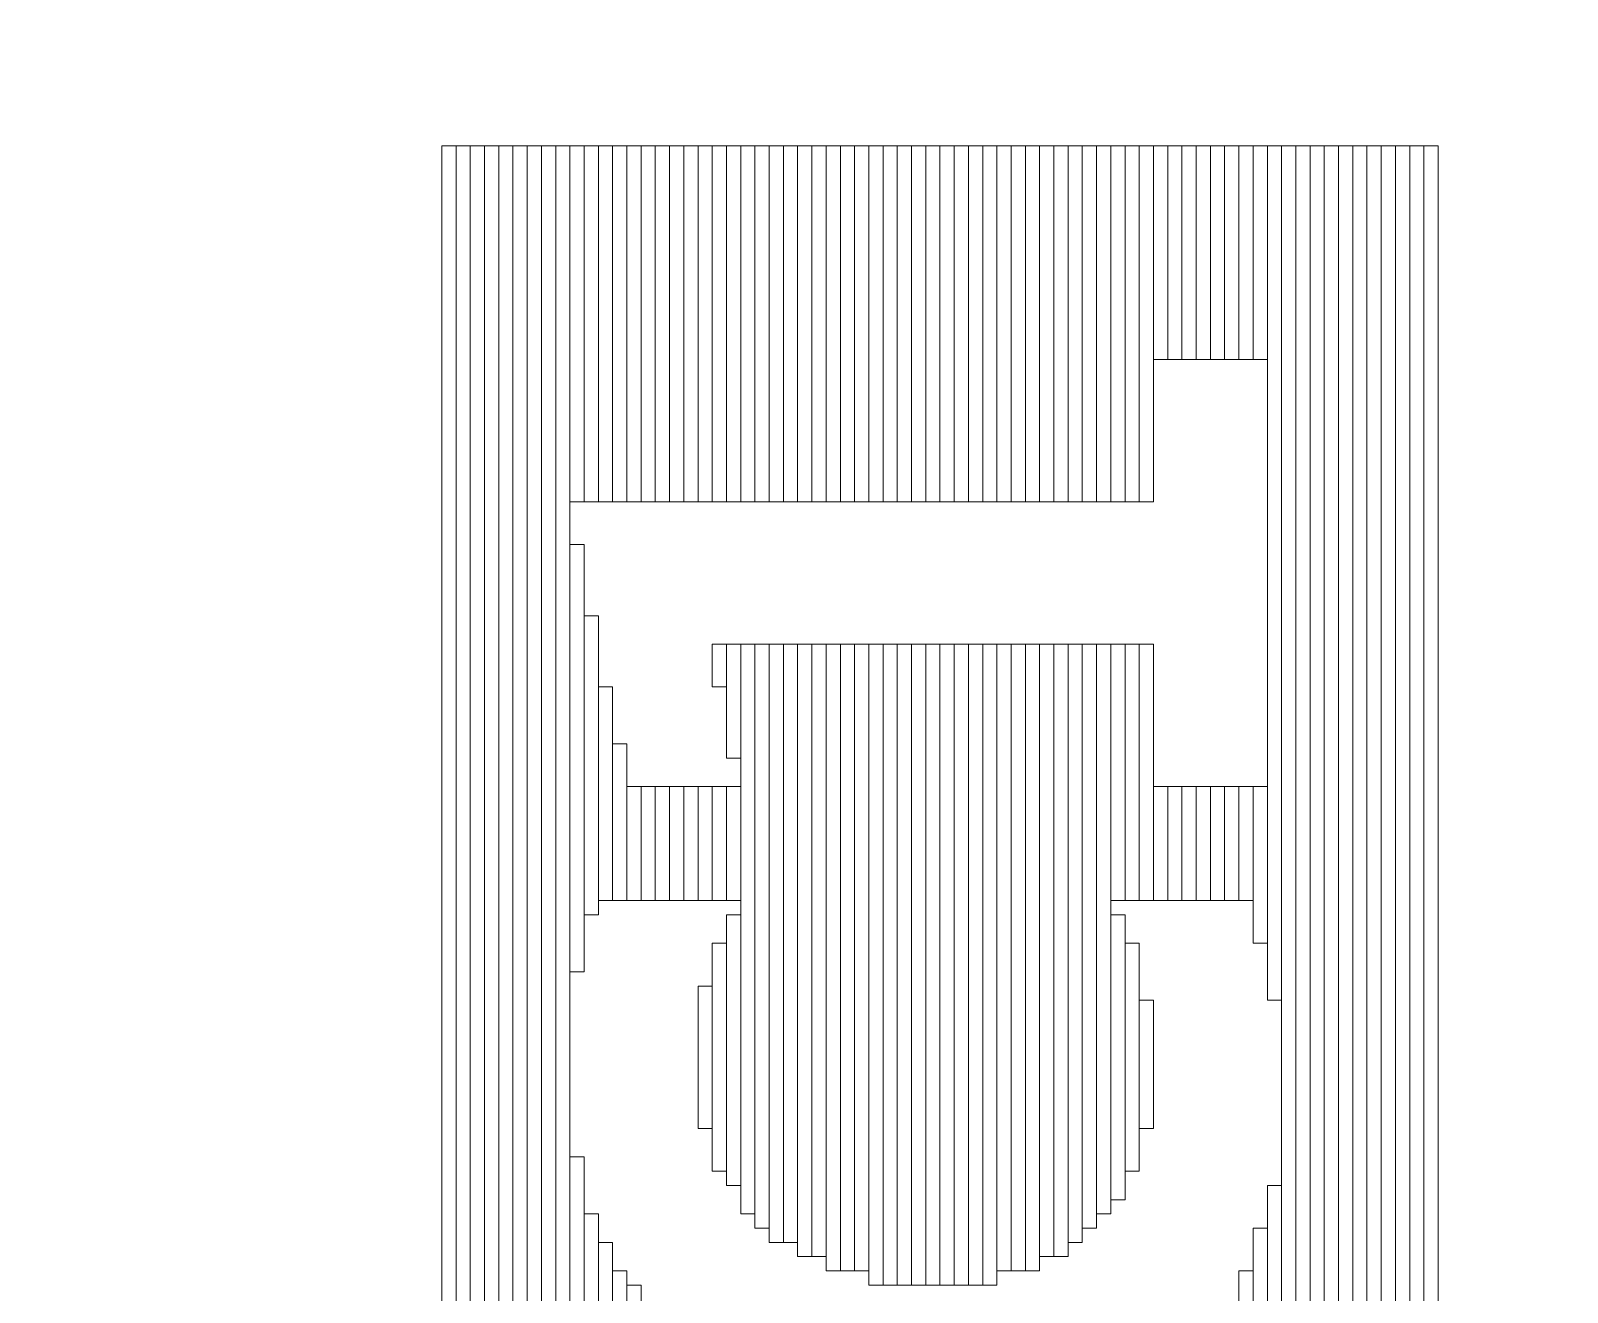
# Model space of a CAD drawing. Header units: millimetres. Extents: x -69 to 39, y -9 to 54.
# Drawn here: x 7.508 to 10.25, y 27.537 to 29.786 of the extents above; entities that cross this region are included whole.
import ezdxf

# ---------------------------------------------------------------- set-up
doc = ezdxf.new("R2010")
doc.units = ezdxf.units.MM
doc.header["$MEASUREMENT"] = 0
doc.layers.add('BG_OUTLINE', color=7, linetype='Continuous')
doc.layers.add('MA_PEN3', color=7, linetype='Continuous')

msp = doc.modelspace()

# ---------------------------------------------------------------- linework, layer by layer
at = {"layer": 'BG_OUTLINE', "color": 176, "lineweight": 9}
msp.add_open_spline([(22.1252, -9.4051), (22.1252, -9.4051), (-56.3279, -9.4051), (-56.3279, -9.4051), (-56.3279, -9.4051), (-56.3279, -9.4051), (-56.3279, 41.6488), (-56.3279, 41.6488), (-56.3279, 41.6488), (-56.3279, 41.6488), (22.3259, 41.6488), (22.3259, 41.6488), (22.3259, 41.6488), (22.9318, 41.6492), (23.513, 41.4088), (23.9418, 40.9807), (23.9418, 40.9807), (24.3705, 40.5525), (24.6115, 39.9687), (24.6119, 39.3628), (24.6119, 39.3628), (24.6119, 39.3628), (24.6119, -7.1191), (24.6119, -7.1191), (24.6119, -7.1191), (24.6123, -7.725), (24.372, -8.3063), (23.9438, -8.735), (23.9438, -8.735), (23.5156, -9.1637), (22.9318, -9.4047), (22.3259, -9.4051), (22.3259, -9.4051), (22.3259, -9.4051), (22.1252, -9.4051), (22.1252, -9.4051)], degree=3, knots=[0, 0, 0, 0, 0.111111, 0.111111, 0.111111, 0.111111, 0.222222, 0.222222, 0.222222, 0.222222, 0.333333, 0.333333, 0.333333, 0.333333, 0.444444, 0.444444, 0.444444, 0.444444, 0.555556, 0.555556, 0.555556, 0.555556, 0.666667, 0.666667, 0.666667, 0.666667, 0.777778, 0.777778, 0.777778, 0.777778, 0.888889, 0.888889, 0.888889, 0.888889, 1, 1, 1, 1], dxfattribs=at)
at = {"layer": 'MA_PEN3', "color": 5, "lineweight": 9}
for points in [[(8.267, 24.5012), (8.267, 24.5012), (8.2416, 24.5012), (8.2416, 24.5012), (8.2416, 24.5012), (8.2416, 24.5012), (8.2416, 29.5812), (8.2416, 29.5812), (8.2416, 29.5812), (8.2416, 29.5812), (8.267, 29.5812), (8.267, 29.5812), (8.267, 29.5812), (8.267, 29.5812), (8.267, 24.5012), (8.267, 24.5012)], [(8.2924, 24.5012), (8.2924, 24.5012), (8.267, 24.5012), (8.267, 24.5012), (8.267, 24.5012), (8.267, 24.5012), (8.267, 29.5812), (8.267, 29.5812), (8.267, 29.5812), (8.267, 29.5812), (8.2924, 29.5812), (8.2924, 29.5812), (8.2924, 29.5812), (8.2924, 29.5812), (8.2924, 24.5012), (8.2924, 24.5012)], [(8.3178, 24.5012), (8.3178, 24.5012), (8.2924, 24.5012), (8.2924, 24.5012), (8.2924, 24.5012), (8.2924, 24.5012), (8.2924, 29.5812), (8.2924, 29.5812), (8.2924, 29.5812), (8.2924, 29.5812), (8.3178, 29.5812), (8.3178, 29.5812), (8.3178, 29.5812), (8.3178, 29.5812), (8.3178, 24.5012), (8.3178, 24.5012)], [(8.3432, 24.5012), (8.3432, 24.5012), (8.3178, 24.5012), (8.3178, 24.5012), (8.3178, 24.5012), (8.3178, 24.5012), (8.3178, 29.5812), (8.3178, 29.5812), (8.3178, 29.5812), (8.3178, 29.5812), (8.3432, 29.5812), (8.3432, 29.5812), (8.3432, 29.5812), (8.3432, 29.5812), (8.3432, 24.5012), (8.3432, 24.5012)], [(8.3686, 24.5012), (8.3686, 24.5012), (8.3432, 24.5012), (8.3432, 24.5012), (8.3432, 24.5012), (8.3432, 24.5012), (8.3432, 29.5812), (8.3432, 29.5812), (8.3432, 29.5812), (8.3432, 29.5812), (8.3686, 29.5812), (8.3686, 29.5812), (8.3686, 29.5812), (8.3686, 29.5812), (8.3686, 24.5012), (8.3686, 24.5012)], [(8.394, 24.5012), (8.394, 24.5012), (8.3686, 24.5012), (8.3686, 24.5012), (8.3686, 24.5012), (8.3686, 24.5012), (8.3686, 29.5812), (8.3686, 29.5812), (8.3686, 29.5812), (8.3686, 29.5812), (8.394, 29.5812), (8.394, 29.5812), (8.394, 29.5812), (8.394, 29.5812), (8.394, 24.5012), (8.394, 24.5012)], [(8.4194, 24.5012), (8.4194, 24.5012), (8.394, 24.5012), (8.394, 24.5012), (8.394, 24.5012), (8.394, 24.5012), (8.394, 29.5812), (8.394, 29.5812), (8.394, 29.5812), (8.394, 29.5812), (8.4194, 29.5812), (8.4194, 29.5812), (8.4194, 29.5812), (8.4194, 29.5812), (8.4194, 24.5012), (8.4194, 24.5012)], [(8.4448, 24.5012), (8.4448, 24.5012), (8.4194, 24.5012), (8.4194, 24.5012), (8.4194, 24.5012), (8.4194, 24.5012), (8.4194, 29.5812), (8.4194, 29.5812), (8.4194, 29.5812), (8.4194, 29.5812), (8.4448, 29.5812), (8.4448, 29.5812), (8.4448, 29.5812), (8.4448, 29.5812), (8.4448, 24.5012), (8.4448, 24.5012)], [(8.4702, 24.5012), (8.4702, 24.5012), (8.4448, 24.5012), (8.4448, 24.5012), (8.4448, 24.5012), (8.4448, 24.5012), (8.4448, 29.5812), (8.4448, 29.5812), (8.4448, 29.5812), (8.4448, 29.5812), (8.4702, 29.5812), (8.4702, 29.5812), (8.4702, 29.5812), (8.4702, 29.5812), (8.4702, 24.5012), (8.4702, 24.5012)], [(8.4956, 28.9462), (8.4956, 28.9462), (8.4702, 28.9462), (8.4702, 28.9462), (8.4702, 28.9462), (8.4702, 28.9462), (8.4702, 29.5812), (8.4702, 29.5812), (8.4702, 29.5812), (8.4702, 29.5812), (8.4956, 29.5812), (8.4956, 29.5812), (8.4956, 29.5812), (8.4956, 29.5812), (8.4956, 28.9462), (8.4956, 28.9462)], [(8.521, 28.9462), (8.521, 28.9462), (8.4956, 28.9462), (8.4956, 28.9462), (8.4956, 28.9462), (8.4956, 28.9462), (8.4956, 29.5812), (8.4956, 29.5812), (8.4956, 29.5812), (8.4956, 29.5812), (8.521, 29.5812), (8.521, 29.5812), (8.521, 29.5812), (8.521, 29.5812), (8.521, 28.9462), (8.521, 28.9462)], [(8.5464, 28.9462), (8.5464, 28.9462), (8.521, 28.9462), (8.521, 28.9462), (8.521, 28.9462), (8.521, 28.9462), (8.521, 29.5812), (8.521, 29.5812), (8.521, 29.5812), (8.521, 29.5812), (8.5464, 29.5812), (8.5464, 29.5812), (8.5464, 29.5812), (8.5464, 29.5812), (8.5464, 28.9462), (8.5464, 28.9462)], [(8.5718, 28.9462), (8.5718, 28.9462), (8.5464, 28.9462), (8.5464, 28.9462), (8.5464, 28.9462), (8.5464, 28.9462), (8.5464, 29.5812), (8.5464, 29.5812), (8.5464, 29.5812), (8.5464, 29.5812), (8.5718, 29.5812), (8.5718, 29.5812), (8.5718, 29.5812), (8.5718, 29.5812), (8.5718, 28.9462), (8.5718, 28.9462)], [(8.5972, 28.9462), (8.5972, 28.9462), (8.5718, 28.9462), (8.5718, 28.9462), (8.5718, 28.9462), (8.5718, 28.9462), (8.5718, 29.5812), (8.5718, 29.5812), (8.5718, 29.5812), (8.5718, 29.5812), (8.5972, 29.5812), (8.5972, 29.5812), (8.5972, 29.5812), (8.5972, 29.5812), (8.5972, 28.9462), (8.5972, 28.9462)], [(8.6226, 28.9462), (8.6226, 28.9462), (8.5972, 28.9462), (8.5972, 28.9462), (8.5972, 28.9462), (8.5972, 28.9462), (8.5972, 29.5812), (8.5972, 29.5812), (8.5972, 29.5812), (8.5972, 29.5812), (8.6226, 29.5812), (8.6226, 29.5812), (8.6226, 29.5812), (8.6226, 29.5812), (8.6226, 28.9462), (8.6226, 28.9462)], [(8.648, 28.9462), (8.648, 28.9462), (8.6226, 28.9462), (8.6226, 28.9462), (8.6226, 28.9462), (8.6226, 28.9462), (8.6226, 29.5812), (8.6226, 29.5812), (8.6226, 29.5812), (8.6226, 29.5812), (8.648, 29.5812), (8.648, 29.5812), (8.648, 29.5812), (8.648, 29.5812), (8.648, 28.9462), (8.648, 28.9462)], [(8.6734, 28.9462), (8.6734, 28.9462), (8.648, 28.9462), (8.648, 28.9462), (8.648, 28.9462), (8.648, 28.9462), (8.648, 29.5812), (8.648, 29.5812), (8.648, 29.5812), (8.648, 29.5812), (8.6734, 29.5812), (8.6734, 29.5812), (8.6734, 29.5812), (8.6734, 29.5812), (8.6734, 28.9462), (8.6734, 28.9462)], [(8.6988, 28.9462), (8.6988, 28.9462), (8.6734, 28.9462), (8.6734, 28.9462), (8.6734, 28.9462), (8.6734, 28.9462), (8.6734, 29.5812), (8.6734, 29.5812), (8.6734, 29.5812), (8.6734, 29.5812), (8.6988, 29.5812), (8.6988, 29.5812), (8.6988, 29.5812), (8.6988, 29.5812), (8.6988, 28.9462), (8.6988, 28.9462)], [(8.7242, 28.9462), (8.7242, 28.9462), (8.6988, 28.9462), (8.6988, 28.9462), (8.6988, 28.9462), (8.6988, 28.9462), (8.6988, 29.5812), (8.6988, 29.5812), (8.6988, 29.5812), (8.6988, 29.5812), (8.7242, 29.5812), (8.7242, 29.5812), (8.7242, 29.5812), (8.7242, 29.5812), (8.7242, 28.9462), (8.7242, 28.9462)], [(8.7496, 28.9462), (8.7496, 28.9462), (8.7242, 28.9462), (8.7242, 28.9462), (8.7242, 28.9462), (8.7242, 28.9462), (8.7242, 29.5812), (8.7242, 29.5812), (8.7242, 29.5812), (8.7242, 29.5812), (8.7496, 29.5812), (8.7496, 29.5812), (8.7496, 29.5812), (8.7496, 29.5812), (8.7496, 28.9462), (8.7496, 28.9462)], [(8.775, 28.9462), (8.775, 28.9462), (8.7496, 28.9462), (8.7496, 28.9462), (8.7496, 28.9462), (8.7496, 28.9462), (8.7496, 29.5812), (8.7496, 29.5812), (8.7496, 29.5812), (8.7496, 29.5812), (8.775, 29.5812), (8.775, 29.5812), (8.775, 29.5812), (8.775, 29.5812), (8.775, 28.9462), (8.775, 28.9462)], [(8.8004, 28.9462), (8.8004, 28.9462), (8.775, 28.9462), (8.775, 28.9462), (8.775, 28.9462), (8.775, 28.9462), (8.775, 29.5812), (8.775, 29.5812), (8.775, 29.5812), (8.775, 29.5812), (8.8004, 29.5812), (8.8004, 29.5812), (8.8004, 29.5812), (8.8004, 29.5812), (8.8004, 28.9462), (8.8004, 28.9462)], [(8.8258, 28.9462), (8.8258, 28.9462), (8.8004, 28.9462), (8.8004, 28.9462), (8.8004, 28.9462), (8.8004, 28.9462), (8.8004, 29.5812), (8.8004, 29.5812), (8.8004, 29.5812), (8.8004, 29.5812), (8.8258, 29.5812), (8.8258, 29.5812), (8.8258, 29.5812), (8.8258, 29.5812), (8.8258, 28.9462), (8.8258, 28.9462)], [(8.8512, 28.9462), (8.8512, 28.9462), (8.8258, 28.9462), (8.8258, 28.9462), (8.8258, 28.9462), (8.8258, 28.9462), (8.8258, 29.5812), (8.8258, 29.5812), (8.8258, 29.5812), (8.8258, 29.5812), (8.8512, 29.5812), (8.8512, 29.5812), (8.8512, 29.5812), (8.8512, 29.5812), (8.8512, 28.9462), (8.8512, 28.9462)], [(8.8766, 28.9462), (8.8766, 28.9462), (8.8512, 28.9462), (8.8512, 28.9462), (8.8512, 28.9462), (8.8512, 28.9462), (8.8512, 29.5812), (8.8512, 29.5812), (8.8512, 29.5812), (8.8512, 29.5812), (8.8766, 29.5812), (8.8766, 29.5812), (8.8766, 29.5812), (8.8766, 29.5812), (8.8766, 28.9462), (8.8766, 28.9462)], [(8.902, 28.9462), (8.902, 28.9462), (8.8766, 28.9462), (8.8766, 28.9462), (8.8766, 28.9462), (8.8766, 28.9462), (8.8766, 29.5812), (8.8766, 29.5812), (8.8766, 29.5812), (8.8766, 29.5812), (8.902, 29.5812), (8.902, 29.5812), (8.902, 29.5812), (8.902, 29.5812), (8.902, 28.9462), (8.902, 28.9462)], [(8.9274, 28.9462), (8.9274, 28.9462), (8.902, 28.9462), (8.902, 28.9462), (8.902, 28.9462), (8.902, 28.9462), (8.902, 29.5812), (8.902, 29.5812), (8.902, 29.5812), (8.902, 29.5812), (8.9274, 29.5812), (8.9274, 29.5812), (8.9274, 29.5812), (8.9274, 29.5812), (8.9274, 28.9462), (8.9274, 28.9462)], [(8.9528, 28.9462), (8.9528, 28.9462), (8.9274, 28.9462), (8.9274, 28.9462), (8.9274, 28.9462), (8.9274, 28.9462), (8.9274, 29.5812), (8.9274, 29.5812), (8.9274, 29.5812), (8.9274, 29.5812), (8.9528, 29.5812), (8.9528, 29.5812), (8.9528, 29.5812), (8.9528, 29.5812), (8.9528, 28.9462), (8.9528, 28.9462)], [(8.9782, 28.9462), (8.9782, 28.9462), (8.9528, 28.9462), (8.9528, 28.9462), (8.9528, 28.9462), (8.9528, 28.9462), (8.9528, 29.5812), (8.9528, 29.5812), (8.9528, 29.5812), (8.9528, 29.5812), (8.9782, 29.5812), (8.9782, 29.5812), (8.9782, 29.5812), (8.9782, 29.5812), (8.9782, 28.9462), (8.9782, 28.9462)], [(9.0036, 28.9462), (9.0036, 28.9462), (8.9782, 28.9462), (8.9782, 28.9462), (8.9782, 28.9462), (8.9782, 28.9462), (8.9782, 29.5812), (8.9782, 29.5812), (8.9782, 29.5812), (8.9782, 29.5812), (9.0036, 29.5812), (9.0036, 29.5812), (9.0036, 29.5812), (9.0036, 29.5812), (9.0036, 28.9462), (9.0036, 28.9462)], [(9.029, 28.9462), (9.029, 28.9462), (9.0036, 28.9462), (9.0036, 28.9462), (9.0036, 28.9462), (9.0036, 28.9462), (9.0036, 29.5812), (9.0036, 29.5812), (9.0036, 29.5812), (9.0036, 29.5812), (9.029, 29.5812), (9.029, 29.5812), (9.029, 29.5812), (9.029, 29.5812), (9.029, 28.9462), (9.029, 28.9462)], [(9.0544, 28.9462), (9.0544, 28.9462), (9.029, 28.9462), (9.029, 28.9462), (9.029, 28.9462), (9.029, 28.9462), (9.029, 29.5812), (9.029, 29.5812), (9.029, 29.5812), (9.029, 29.5812), (9.0544, 29.5812), (9.0544, 29.5812), (9.0544, 29.5812), (9.0544, 29.5812), (9.0544, 28.9462), (9.0544, 28.9462)], [(9.0798, 28.9462), (9.0798, 28.9462), (9.0544, 28.9462), (9.0544, 28.9462), (9.0544, 28.9462), (9.0544, 28.9462), (9.0544, 29.5812), (9.0544, 29.5812), (9.0544, 29.5812), (9.0544, 29.5812), (9.0798, 29.5812), (9.0798, 29.5812), (9.0798, 29.5812), (9.0798, 29.5812), (9.0798, 28.9462), (9.0798, 28.9462)], [(9.1052, 28.9462), (9.1052, 28.9462), (9.0798, 28.9462), (9.0798, 28.9462), (9.0798, 28.9462), (9.0798, 28.9462), (9.0798, 29.5812), (9.0798, 29.5812), (9.0798, 29.5812), (9.0798, 29.5812), (9.1052, 29.5812), (9.1052, 29.5812), (9.1052, 29.5812), (9.1052, 29.5812), (9.1052, 28.9462), (9.1052, 28.9462)], [(9.1306, 28.9462), (9.1306, 28.9462), (9.1052, 28.9462), (9.1052, 28.9462), (9.1052, 28.9462), (9.1052, 28.9462), (9.1052, 29.5812), (9.1052, 29.5812), (9.1052, 29.5812), (9.1052, 29.5812), (9.1306, 29.5812), (9.1306, 29.5812), (9.1306, 29.5812), (9.1306, 29.5812), (9.1306, 28.9462), (9.1306, 28.9462)], [(9.156, 28.9462), (9.156, 28.9462), (9.1306, 28.9462), (9.1306, 28.9462), (9.1306, 28.9462), (9.1306, 28.9462), (9.1306, 29.5812), (9.1306, 29.5812), (9.1306, 29.5812), (9.1306, 29.5812), (9.156, 29.5812), (9.156, 29.5812), (9.156, 29.5812), (9.156, 29.5812), (9.156, 28.9462), (9.156, 28.9462)], [(9.1814, 28.9462), (9.1814, 28.9462), (9.156, 28.9462), (9.156, 28.9462), (9.156, 28.9462), (9.156, 28.9462), (9.156, 29.5812), (9.156, 29.5812), (9.156, 29.5812), (9.156, 29.5812), (9.1814, 29.5812), (9.1814, 29.5812), (9.1814, 29.5812), (9.1814, 29.5812), (9.1814, 28.9462), (9.1814, 28.9462)], [(9.2068, 28.9462), (9.2068, 28.9462), (9.1814, 28.9462), (9.1814, 28.9462), (9.1814, 28.9462), (9.1814, 28.9462), (9.1814, 29.5812), (9.1814, 29.5812), (9.1814, 29.5812), (9.1814, 29.5812), (9.2068, 29.5812), (9.2068, 29.5812), (9.2068, 29.5812), (9.2068, 29.5812), (9.2068, 28.9462), (9.2068, 28.9462)], [(9.2322, 28.9462), (9.2322, 28.9462), (9.2068, 28.9462), (9.2068, 28.9462), (9.2068, 28.9462), (9.2068, 28.9462), (9.2068, 29.5812), (9.2068, 29.5812), (9.2068, 29.5812), (9.2068, 29.5812), (9.2322, 29.5812), (9.2322, 29.5812), (9.2322, 29.5812), (9.2322, 29.5812), (9.2322, 28.9462), (9.2322, 28.9462)], [(9.2576, 28.9462), (9.2576, 28.9462), (9.2322, 28.9462), (9.2322, 28.9462), (9.2322, 28.9462), (9.2322, 28.9462), (9.2322, 29.5812), (9.2322, 29.5812), (9.2322, 29.5812), (9.2322, 29.5812), (9.2576, 29.5812), (9.2576, 29.5812), (9.2576, 29.5812), (9.2576, 29.5812), (9.2576, 28.9462), (9.2576, 28.9462)], [(9.283, 28.9462), (9.283, 28.9462), (9.2576, 28.9462), (9.2576, 28.9462), (9.2576, 28.9462), (9.2576, 28.9462), (9.2576, 29.5812), (9.2576, 29.5812), (9.2576, 29.5812), (9.2576, 29.5812), (9.283, 29.5812), (9.283, 29.5812), (9.283, 29.5812), (9.283, 29.5812), (9.283, 28.9462), (9.283, 28.9462)], [(9.3084, 28.9462), (9.3084, 28.9462), (9.283, 28.9462), (9.283, 28.9462), (9.283, 28.9462), (9.283, 28.9462), (9.283, 29.5812), (9.283, 29.5812), (9.283, 29.5812), (9.283, 29.5812), (9.3084, 29.5812), (9.3084, 29.5812), (9.3084, 29.5812), (9.3084, 29.5812), (9.3084, 28.9462), (9.3084, 28.9462)], [(9.3338, 28.9462), (9.3338, 28.9462), (9.3084, 28.9462), (9.3084, 28.9462), (9.3084, 28.9462), (9.3084, 28.9462), (9.3084, 29.5812), (9.3084, 29.5812), (9.3084, 29.5812), (9.3084, 29.5812), (9.3338, 29.5812), (9.3338, 29.5812), (9.3338, 29.5812), (9.3338, 29.5812), (9.3338, 28.9462), (9.3338, 28.9462)], [(9.3592, 28.9462), (9.3592, 28.9462), (9.3338, 28.9462), (9.3338, 28.9462), (9.3338, 28.9462), (9.3338, 28.9462), (9.3338, 29.5812), (9.3338, 29.5812), (9.3338, 29.5812), (9.3338, 29.5812), (9.3592, 29.5812), (9.3592, 29.5812), (9.3592, 29.5812), (9.3592, 29.5812), (9.3592, 28.9462), (9.3592, 28.9462)], [(9.3846, 28.9462), (9.3846, 28.9462), (9.3592, 28.9462), (9.3592, 28.9462), (9.3592, 28.9462), (9.3592, 28.9462), (9.3592, 29.5812), (9.3592, 29.5812), (9.3592, 29.5812), (9.3592, 29.5812), (9.3846, 29.5812), (9.3846, 29.5812), (9.3846, 29.5812), (9.3846, 29.5812), (9.3846, 28.9462), (9.3846, 28.9462)], [(9.41, 28.9462), (9.41, 28.9462), (9.3846, 28.9462), (9.3846, 28.9462), (9.3846, 28.9462), (9.3846, 28.9462), (9.3846, 29.5812), (9.3846, 29.5812), (9.3846, 29.5812), (9.3846, 29.5812), (9.41, 29.5812), (9.41, 29.5812), (9.41, 29.5812), (9.41, 29.5812), (9.41, 28.9462), (9.41, 28.9462)], [(9.4354, 28.9462), (9.4354, 28.9462), (9.41, 28.9462), (9.41, 28.9462), (9.41, 28.9462), (9.41, 28.9462), (9.41, 29.5812), (9.41, 29.5812), (9.41, 29.5812), (9.41, 29.5812), (9.4354, 29.5812), (9.4354, 29.5812), (9.4354, 29.5812), (9.4354, 29.5812), (9.4354, 28.9462), (9.4354, 28.9462)], [(9.4608, 28.9462), (9.4608, 28.9462), (9.4354, 28.9462), (9.4354, 28.9462), (9.4354, 28.9462), (9.4354, 28.9462), (9.4354, 29.5812), (9.4354, 29.5812), (9.4354, 29.5812), (9.4354, 29.5812), (9.4608, 29.5812), (9.4608, 29.5812), (9.4608, 29.5812), (9.4608, 29.5812), (9.4608, 28.9462), (9.4608, 28.9462)], [(9.4862, 28.9462), (9.4862, 28.9462), (9.4608, 28.9462), (9.4608, 28.9462), (9.4608, 28.9462), (9.4608, 28.9462), (9.4608, 29.5812), (9.4608, 29.5812), (9.4608, 29.5812), (9.4608, 29.5812), (9.4862, 29.5812), (9.4862, 29.5812), (9.4862, 29.5812), (9.4862, 29.5812), (9.4862, 28.9462), (9.4862, 28.9462)], [(9.5116, 28.9462), (9.5116, 28.9462), (9.4862, 28.9462), (9.4862, 28.9462), (9.4862, 28.9462), (9.4862, 28.9462), (9.4862, 29.5812), (9.4862, 29.5812), (9.4862, 29.5812), (9.4862, 29.5812), (9.5116, 29.5812), (9.5116, 29.5812), (9.5116, 29.5812), (9.5116, 29.5812), (9.5116, 28.9462), (9.5116, 28.9462)], [(9.537, 29.2002), (9.537, 29.2002), (9.5116, 29.2002), (9.5116, 29.2002), (9.5116, 29.2002), (9.5116, 29.2002), (9.5116, 29.5812), (9.5116, 29.5812), (9.5116, 29.5812), (9.5116, 29.5812), (9.537, 29.5812), (9.537, 29.5812), (9.537, 29.5812), (9.537, 29.5812), (9.537, 29.2002), (9.537, 29.2002)], [(9.5624, 29.2002), (9.5624, 29.2002), (9.537, 29.2002), (9.537, 29.2002), (9.537, 29.2002), (9.537, 29.2002), (9.537, 29.5812), (9.537, 29.5812), (9.537, 29.5812), (9.537, 29.5812), (9.5624, 29.5812), (9.5624, 29.5812), (9.5624, 29.5812), (9.5624, 29.5812), (9.5624, 29.2002), (9.5624, 29.2002)], [(9.5878, 29.2002), (9.5878, 29.2002), (9.5624, 29.2002), (9.5624, 29.2002), (9.5624, 29.2002), (9.5624, 29.2002), (9.5624, 29.5812), (9.5624, 29.5812), (9.5624, 29.5812), (9.5624, 29.5812), (9.5878, 29.5812), (9.5878, 29.5812), (9.5878, 29.5812), (9.5878, 29.5812), (9.5878, 29.2002), (9.5878, 29.2002)], [(9.6132, 29.2002), (9.6132, 29.2002), (9.5878, 29.2002), (9.5878, 29.2002), (9.5878, 29.2002), (9.5878, 29.2002), (9.5878, 29.5812), (9.5878, 29.5812), (9.5878, 29.5812), (9.5878, 29.5812), (9.6132, 29.5812), (9.6132, 29.5812), (9.6132, 29.5812), (9.6132, 29.5812), (9.6132, 29.2002), (9.6132, 29.2002)], [(9.6386, 29.2002), (9.6386, 29.2002), (9.6132, 29.2002), (9.6132, 29.2002), (9.6132, 29.2002), (9.6132, 29.2002), (9.6132, 29.5812), (9.6132, 29.5812), (9.6132, 29.5812), (9.6132, 29.5812), (9.6386, 29.5812), (9.6386, 29.5812), (9.6386, 29.5812), (9.6386, 29.5812), (9.6386, 29.2002), (9.6386, 29.2002)], [(9.664, 29.2002), (9.664, 29.2002), (9.6386, 29.2002), (9.6386, 29.2002), (9.6386, 29.2002), (9.6386, 29.2002), (9.6386, 29.5812), (9.6386, 29.5812), (9.6386, 29.5812), (9.6386, 29.5812), (9.664, 29.5812), (9.664, 29.5812), (9.664, 29.5812), (9.664, 29.5812), (9.664, 29.2002), (9.664, 29.2002)], [(9.6894, 29.2002), (9.6894, 29.2002), (9.664, 29.2002), (9.664, 29.2002), (9.664, 29.2002), (9.664, 29.2002), (9.664, 29.5812), (9.664, 29.5812), (9.664, 29.5812), (9.664, 29.5812), (9.6894, 29.5812), (9.6894, 29.5812), (9.6894, 29.5812), (9.6894, 29.5812), (9.6894, 29.2002), (9.6894, 29.2002)], [(9.7148, 29.2002), (9.7148, 29.2002), (9.6894, 29.2002), (9.6894, 29.2002), (9.6894, 29.2002), (9.6894, 29.2002), (9.6894, 29.5812), (9.6894, 29.5812), (9.6894, 29.5812), (9.6894, 29.5812), (9.7148, 29.5812), (9.7148, 29.5812), (9.7148, 29.5812), (9.7148, 29.5812), (9.7148, 29.2002), (9.7148, 29.2002)], [(9.7402, 28.0572), (9.7402, 28.0572), (9.7148, 28.0572), (9.7148, 28.0572), (9.7148, 28.0572), (9.7148, 28.0572), (9.7148, 29.5812), (9.7148, 29.5812), (9.7148, 29.5812), (9.7148, 29.5812), (9.7402, 29.5812), (9.7402, 29.5812), (9.7402, 29.5812), (9.7402, 29.5812), (9.7402, 28.0572), (9.7402, 28.0572)], [(9.7656, 24.5012), (9.7656, 24.5012), (9.7402, 24.5012), (9.7402, 24.5012), (9.7402, 24.5012), (9.7402, 24.5012), (9.7402, 29.5812), (9.7402, 29.5812), (9.7402, 29.5812), (9.7402, 29.5812), (9.7656, 29.5812), (9.7656, 29.5812), (9.7656, 29.5812), (9.7656, 29.5812), (9.7656, 24.5012), (9.7656, 24.5012)], [(9.791, 24.5012), (9.791, 24.5012), (9.7656, 24.5012), (9.7656, 24.5012), (9.7656, 24.5012), (9.7656, 24.5012), (9.7656, 29.5812), (9.7656, 29.5812), (9.7656, 29.5812), (9.7656, 29.5812), (9.791, 29.5812), (9.791, 29.5812), (9.791, 29.5812), (9.791, 29.5812), (9.791, 24.5012), (9.791, 24.5012)], [(9.8164, 24.5012), (9.8164, 24.5012), (9.791, 24.5012), (9.791, 24.5012), (9.791, 24.5012), (9.791, 24.5012), (9.791, 29.5812), (9.791, 29.5812), (9.791, 29.5812), (9.791, 29.5812), (9.8164, 29.5812), (9.8164, 29.5812), (9.8164, 29.5812), (9.8164, 29.5812), (9.8164, 24.5012), (9.8164, 24.5012)], [(9.8418, 24.5012), (9.8418, 24.5012), (9.8164, 24.5012), (9.8164, 24.5012), (9.8164, 24.5012), (9.8164, 24.5012), (9.8164, 29.5812), (9.8164, 29.5812), (9.8164, 29.5812), (9.8164, 29.5812), (9.8418, 29.5812), (9.8418, 29.5812), (9.8418, 29.5812), (9.8418, 29.5812), (9.8418, 24.5012), (9.8418, 24.5012)], [(9.8672, 24.5012), (9.8672, 24.5012), (9.8418, 24.5012), (9.8418, 24.5012), (9.8418, 24.5012), (9.8418, 24.5012), (9.8418, 29.5812), (9.8418, 29.5812), (9.8418, 29.5812), (9.8418, 29.5812), (9.8672, 29.5812), (9.8672, 29.5812), (9.8672, 29.5812), (9.8672, 29.5812), (9.8672, 24.5012), (9.8672, 24.5012)], [(9.8926, 24.5012), (9.8926, 24.5012), (9.8672, 24.5012), (9.8672, 24.5012), (9.8672, 24.5012), (9.8672, 24.5012), (9.8672, 29.5812), (9.8672, 29.5812), (9.8672, 29.5812), (9.8672, 29.5812), (9.8926, 29.5812), (9.8926, 29.5812), (9.8926, 29.5812), (9.8926, 29.5812), (9.8926, 24.5012), (9.8926, 24.5012)], [(9.918, 24.5012), (9.918, 24.5012), (9.8926, 24.5012), (9.8926, 24.5012), (9.8926, 24.5012), (9.8926, 24.5012), (9.8926, 29.5812), (9.8926, 29.5812), (9.8926, 29.5812), (9.8926, 29.5812), (9.918, 29.5812), (9.918, 29.5812), (9.918, 29.5812), (9.918, 29.5812), (9.918, 24.5012), (9.918, 24.5012)], [(9.9434, 24.5012), (9.9434, 24.5012), (9.918, 24.5012), (9.918, 24.5012), (9.918, 24.5012), (9.918, 24.5012), (9.918, 29.5812), (9.918, 29.5812), (9.918, 29.5812), (9.918, 29.5812), (9.9434, 29.5812), (9.9434, 29.5812), (9.9434, 29.5812), (9.9434, 29.5812), (9.9434, 24.5012), (9.9434, 24.5012)], [(9.9688, 24.5012), (9.9688, 24.5012), (9.9434, 24.5012), (9.9434, 24.5012), (9.9434, 24.5012), (9.9434, 24.5012), (9.9434, 29.5812), (9.9434, 29.5812), (9.9434, 29.5812), (9.9434, 29.5812), (9.9688, 29.5812), (9.9688, 29.5812), (9.9688, 29.5812), (9.9688, 29.5812), (9.9688, 24.5012), (9.9688, 24.5012)], [(9.9942, 24.5012), (9.9942, 24.5012), (9.9688, 24.5012), (9.9688, 24.5012), (9.9688, 24.5012), (9.9688, 24.5012), (9.9688, 29.5812), (9.9688, 29.5812), (9.9688, 29.5812), (9.9688, 29.5812), (9.9942, 29.5812), (9.9942, 29.5812), (9.9942, 29.5812), (9.9942, 29.5812), (9.9942, 24.5012), (9.9942, 24.5012)], [(10.0196, 24.5012), (10.0196, 24.5012), (9.9942, 24.5012), (9.9942, 24.5012), (9.9942, 24.5012), (9.9942, 24.5012), (9.9942, 29.5812), (9.9942, 29.5812), (9.9942, 29.5812), (9.9942, 29.5812), (10.0196, 29.5812), (10.0196, 29.5812), (10.0196, 29.5812), (10.0196, 29.5812), (10.0196, 24.5012), (10.0196, 24.5012)], [(8.4956, 28.108), (8.4956, 28.108), (8.4702, 28.108), (8.4702, 28.108), (8.4702, 28.108), (8.4702, 28.108), (8.4702, 28.87), (8.4702, 28.87), (8.4702, 28.87), (8.4702, 28.87), (8.4956, 28.87), (8.4956, 28.87), (8.4956, 28.87), (8.4956, 28.87), (8.4956, 28.108), (8.4956, 28.108)], [(8.521, 28.2096), (8.521, 28.2096), (8.4956, 28.2096), (8.4956, 28.2096), (8.4956, 28.2096), (8.4956, 28.2096), (8.4956, 28.743), (8.4956, 28.743), (8.4956, 28.743), (8.4956, 28.743), (8.521, 28.743), (8.521, 28.743), (8.521, 28.743), (8.521, 28.743), (8.521, 28.2096), (8.521, 28.2096)], [(8.7496, 28.616), (8.7496, 28.616), (8.7242, 28.616), (8.7242, 28.616), (8.7242, 28.616), (8.7242, 28.616), (8.7242, 28.6922), (8.7242, 28.6922), (8.7242, 28.6922), (8.7242, 28.6922), (8.7496, 28.6922), (8.7496, 28.6922), (8.7496, 28.6922), (8.7496, 28.6922), (8.7496, 28.616), (8.7496, 28.616)], [(8.775, 28.489), (8.775, 28.489), (8.7496, 28.489), (8.7496, 28.489), (8.7496, 28.489), (8.7496, 28.489), (8.7496, 28.6922), (8.7496, 28.6922), (8.7496, 28.6922), (8.7496, 28.6922), (8.775, 28.6922), (8.775, 28.6922), (8.775, 28.6922), (8.775, 28.6922), (8.775, 28.489), (8.775, 28.489)], [(8.8004, 27.6762), (8.8004, 27.6762), (8.775, 27.6762), (8.775, 27.6762), (8.775, 27.6762), (8.775, 27.6762), (8.775, 28.6922), (8.775, 28.6922), (8.775, 28.6922), (8.775, 28.6922), (8.8004, 28.6922), (8.8004, 28.6922), (8.8004, 28.6922), (8.8004, 28.6922), (8.8004, 27.6762), (8.8004, 27.6762)], [(8.8258, 27.6508), (8.8258, 27.6508), (8.8004, 27.6508), (8.8004, 27.6508), (8.8004, 27.6508), (8.8004, 27.6508), (8.8004, 28.6922), (8.8004, 28.6922), (8.8004, 28.6922), (8.8004, 28.6922), (8.8258, 28.6922), (8.8258, 28.6922), (8.8258, 28.6922), (8.8258, 28.6922), (8.8258, 27.6508), (8.8258, 27.6508)], [(8.8512, 27.6254), (8.8512, 27.6254), (8.8258, 27.6254), (8.8258, 27.6254), (8.8258, 27.6254), (8.8258, 27.6254), (8.8258, 28.6922), (8.8258, 28.6922), (8.8258, 28.6922), (8.8258, 28.6922), (8.8512, 28.6922), (8.8512, 28.6922), (8.8512, 28.6922), (8.8512, 28.6922), (8.8512, 27.6254), (8.8512, 27.6254)], [(8.8766, 27.6254), (8.8766, 27.6254), (8.8512, 27.6254), (8.8512, 27.6254), (8.8512, 27.6254), (8.8512, 27.6254), (8.8512, 28.6922), (8.8512, 28.6922), (8.8512, 28.6922), (8.8512, 28.6922), (8.8766, 28.6922), (8.8766, 28.6922), (8.8766, 28.6922), (8.8766, 28.6922), (8.8766, 27.6254), (8.8766, 27.6254)], [(8.902, 27.6), (8.902, 27.6), (8.8766, 27.6), (8.8766, 27.6), (8.8766, 27.6), (8.8766, 27.6), (8.8766, 28.6922), (8.8766, 28.6922), (8.8766, 28.6922), (8.8766, 28.6922), (8.902, 28.6922), (8.902, 28.6922), (8.902, 28.6922), (8.902, 28.6922), (8.902, 27.6), (8.902, 27.6)], [(8.9274, 27.6), (8.9274, 27.6), (8.902, 27.6), (8.902, 27.6), (8.902, 27.6), (8.902, 27.6), (8.902, 28.6922), (8.902, 28.6922), (8.902, 28.6922), (8.902, 28.6922), (8.9274, 28.6922), (8.9274, 28.6922), (8.9274, 28.6922), (8.9274, 28.6922), (8.9274, 27.6), (8.9274, 27.6)], [(8.9528, 27.5746), (8.9528, 27.5746), (8.9274, 27.5746), (8.9274, 27.5746), (8.9274, 27.5746), (8.9274, 27.5746), (8.9274, 28.6922), (8.9274, 28.6922), (8.9274, 28.6922), (8.9274, 28.6922), (8.9528, 28.6922), (8.9528, 28.6922), (8.9528, 28.6922), (8.9528, 28.6922), (8.9528, 27.5746), (8.9528, 27.5746)], [(8.9782, 27.5746), (8.9782, 27.5746), (8.9528, 27.5746), (8.9528, 27.5746), (8.9528, 27.5746), (8.9528, 27.5746), (8.9528, 28.6922), (8.9528, 28.6922), (8.9528, 28.6922), (8.9528, 28.6922), (8.9782, 28.6922), (8.9782, 28.6922), (8.9782, 28.6922), (8.9782, 28.6922), (8.9782, 27.5746), (8.9782, 27.5746)], [(9.0036, 27.5746), (9.0036, 27.5746), (8.9782, 27.5746), (8.9782, 27.5746), (8.9782, 27.5746), (8.9782, 27.5746), (8.9782, 28.6922), (8.9782, 28.6922), (8.9782, 28.6922), (8.9782, 28.6922), (9.0036, 28.6922), (9.0036, 28.6922), (9.0036, 28.6922), (9.0036, 28.6922), (9.0036, 27.5746), (9.0036, 27.5746)], [(9.029, 27.5492), (9.029, 27.5492), (9.0036, 27.5492), (9.0036, 27.5492), (9.0036, 27.5492), (9.0036, 27.5492), (9.0036, 28.6922), (9.0036, 28.6922), (9.0036, 28.6922), (9.0036, 28.6922), (9.029, 28.6922), (9.029, 28.6922), (9.029, 28.6922), (9.029, 28.6922), (9.029, 27.5492), (9.029, 27.5492)], [(9.0544, 27.5492), (9.0544, 27.5492), (9.029, 27.5492), (9.029, 27.5492), (9.029, 27.5492), (9.029, 27.5492), (9.029, 28.6922), (9.029, 28.6922), (9.029, 28.6922), (9.029, 28.6922), (9.0544, 28.6922), (9.0544, 28.6922), (9.0544, 28.6922), (9.0544, 28.6922), (9.0544, 27.5492), (9.0544, 27.5492)], [(9.0798, 27.5492), (9.0798, 27.5492), (9.0544, 27.5492), (9.0544, 27.5492), (9.0544, 27.5492), (9.0544, 27.5492), (9.0544, 28.6922), (9.0544, 28.6922), (9.0544, 28.6922), (9.0544, 28.6922), (9.0798, 28.6922), (9.0798, 28.6922), (9.0798, 28.6922), (9.0798, 28.6922), (9.0798, 27.5492), (9.0798, 27.5492)], [(9.1052, 27.5492), (9.1052, 27.5492), (9.0798, 27.5492), (9.0798, 27.5492), (9.0798, 27.5492), (9.0798, 27.5492), (9.0798, 28.6922), (9.0798, 28.6922), (9.0798, 28.6922), (9.0798, 28.6922), (9.1052, 28.6922), (9.1052, 28.6922), (9.1052, 28.6922), (9.1052, 28.6922), (9.1052, 27.5492), (9.1052, 27.5492)], [(9.1306, 27.5492), (9.1306, 27.5492), (9.1052, 27.5492), (9.1052, 27.5492), (9.1052, 27.5492), (9.1052, 27.5492), (9.1052, 28.6922), (9.1052, 28.6922), (9.1052, 28.6922), (9.1052, 28.6922), (9.1306, 28.6922), (9.1306, 28.6922), (9.1306, 28.6922), (9.1306, 28.6922), (9.1306, 27.5492), (9.1306, 27.5492)], [(9.156, 27.5492), (9.156, 27.5492), (9.1306, 27.5492), (9.1306, 27.5492), (9.1306, 27.5492), (9.1306, 27.5492), (9.1306, 28.6922), (9.1306, 28.6922), (9.1306, 28.6922), (9.1306, 28.6922), (9.156, 28.6922), (9.156, 28.6922), (9.156, 28.6922), (9.156, 28.6922), (9.156, 27.5492), (9.156, 27.5492)], [(9.1814, 27.5492), (9.1814, 27.5492), (9.156, 27.5492), (9.156, 27.5492), (9.156, 27.5492), (9.156, 27.5492), (9.156, 28.6922), (9.156, 28.6922), (9.156, 28.6922), (9.156, 28.6922), (9.1814, 28.6922), (9.1814, 28.6922), (9.1814, 28.6922), (9.1814, 28.6922), (9.1814, 27.5492), (9.1814, 27.5492)], [(9.2068, 27.5492), (9.2068, 27.5492), (9.1814, 27.5492), (9.1814, 27.5492), (9.1814, 27.5492), (9.1814, 27.5492), (9.1814, 28.6922), (9.1814, 28.6922), (9.1814, 28.6922), (9.1814, 28.6922), (9.2068, 28.6922), (9.2068, 28.6922), (9.2068, 28.6922), (9.2068, 28.6922), (9.2068, 27.5492), (9.2068, 27.5492)], [(9.2322, 27.5492), (9.2322, 27.5492), (9.2068, 27.5492), (9.2068, 27.5492), (9.2068, 27.5492), (9.2068, 27.5492), (9.2068, 28.6922), (9.2068, 28.6922), (9.2068, 28.6922), (9.2068, 28.6922), (9.2322, 28.6922), (9.2322, 28.6922), (9.2322, 28.6922), (9.2322, 28.6922), (9.2322, 27.5492), (9.2322, 27.5492)], [(9.2576, 27.5746), (9.2576, 27.5746), (9.2322, 27.5746), (9.2322, 27.5746), (9.2322, 27.5746), (9.2322, 27.5746), (9.2322, 28.6922), (9.2322, 28.6922), (9.2322, 28.6922), (9.2322, 28.6922), (9.2576, 28.6922), (9.2576, 28.6922), (9.2576, 28.6922), (9.2576, 28.6922), (9.2576, 27.5746), (9.2576, 27.5746)], [(9.283, 27.5746), (9.283, 27.5746), (9.2576, 27.5746), (9.2576, 27.5746), (9.2576, 27.5746), (9.2576, 27.5746), (9.2576, 28.6922), (9.2576, 28.6922), (9.2576, 28.6922), (9.2576, 28.6922), (9.283, 28.6922), (9.283, 28.6922), (9.283, 28.6922), (9.283, 28.6922), (9.283, 27.5746), (9.283, 27.5746)], [(9.3084, 27.5746), (9.3084, 27.5746), (9.283, 27.5746), (9.283, 27.5746), (9.283, 27.5746), (9.283, 27.5746), (9.283, 28.6922), (9.283, 28.6922), (9.283, 28.6922), (9.283, 28.6922), (9.3084, 28.6922), (9.3084, 28.6922), (9.3084, 28.6922), (9.3084, 28.6922), (9.3084, 27.5746), (9.3084, 27.5746)], [(9.3338, 27.6), (9.3338, 27.6), (9.3084, 27.6), (9.3084, 27.6), (9.3084, 27.6), (9.3084, 27.6), (9.3084, 28.6922), (9.3084, 28.6922), (9.3084, 28.6922), (9.3084, 28.6922), (9.3338, 28.6922), (9.3338, 28.6922), (9.3338, 28.6922), (9.3338, 28.6922), (9.3338, 27.6), (9.3338, 27.6)], [(9.3592, 27.6), (9.3592, 27.6), (9.3338, 27.6), (9.3338, 27.6), (9.3338, 27.6), (9.3338, 27.6), (9.3338, 28.6922), (9.3338, 28.6922), (9.3338, 28.6922), (9.3338, 28.6922), (9.3592, 28.6922), (9.3592, 28.6922), (9.3592, 28.6922), (9.3592, 28.6922), (9.3592, 27.6), (9.3592, 27.6)], [(9.3846, 27.6254), (9.3846, 27.6254), (9.3592, 27.6254), (9.3592, 27.6254), (9.3592, 27.6254), (9.3592, 27.6254), (9.3592, 28.6922), (9.3592, 28.6922), (9.3592, 28.6922), (9.3592, 28.6922), (9.3846, 28.6922), (9.3846, 28.6922), (9.3846, 28.6922), (9.3846, 28.6922), (9.3846, 27.6254), (9.3846, 27.6254)], [(9.41, 27.6508), (9.41, 27.6508), (9.3846, 27.6508), (9.3846, 27.6508), (9.3846, 27.6508), (9.3846, 27.6508), (9.3846, 28.6922), (9.3846, 28.6922), (9.3846, 28.6922), (9.3846, 28.6922), (9.41, 28.6922), (9.41, 28.6922), (9.41, 28.6922), (9.41, 28.6922), (9.41, 27.6508), (9.41, 27.6508)], [(9.4354, 27.6762), (9.4354, 27.6762), (9.41, 27.6762), (9.41, 27.6762), (9.41, 27.6762), (9.41, 27.6762), (9.41, 28.6922), (9.41, 28.6922), (9.41, 28.6922), (9.41, 28.6922), (9.4354, 28.6922), (9.4354, 28.6922), (9.4354, 28.6922), (9.4354, 28.6922), (9.4354, 27.6762), (9.4354, 27.6762)], [(9.4608, 28.235), (9.4608, 28.235), (9.4354, 28.235), (9.4354, 28.235), (9.4354, 28.235), (9.4354, 28.235), (9.4354, 28.6922), (9.4354, 28.6922), (9.4354, 28.6922), (9.4354, 28.6922), (9.4608, 28.6922), (9.4608, 28.6922), (9.4608, 28.6922), (9.4608, 28.6922), (9.4608, 28.235), (9.4608, 28.235)], [(9.4862, 28.235), (9.4862, 28.235), (9.4608, 28.235), (9.4608, 28.235), (9.4608, 28.235), (9.4608, 28.235), (9.4608, 28.6922), (9.4608, 28.6922), (9.4608, 28.6922), (9.4608, 28.6922), (9.4862, 28.6922), (9.4862, 28.6922), (9.4862, 28.6922), (9.4862, 28.6922), (9.4862, 28.235), (9.4862, 28.235)], [(9.5116, 28.235), (9.5116, 28.235), (9.4862, 28.235), (9.4862, 28.235), (9.4862, 28.235), (9.4862, 28.235), (9.4862, 28.6922), (9.4862, 28.6922), (9.4862, 28.6922), (9.4862, 28.6922), (9.5116, 28.6922), (9.5116, 28.6922), (9.5116, 28.6922), (9.5116, 28.6922), (9.5116, 28.235), (9.5116, 28.235)], [(8.5464, 28.235), (8.5464, 28.235), (8.521, 28.235), (8.521, 28.235), (8.521, 28.235), (8.521, 28.235), (8.521, 28.616), (8.521, 28.616), (8.521, 28.616), (8.521, 28.616), (8.5464, 28.616), (8.5464, 28.616), (8.5464, 28.616), (8.5464, 28.616), (8.5464, 28.235), (8.5464, 28.235)], [(8.5718, 28.235), (8.5718, 28.235), (8.5464, 28.235), (8.5464, 28.235), (8.5464, 28.235), (8.5464, 28.235), (8.5464, 28.5144), (8.5464, 28.5144), (8.5464, 28.5144), (8.5464, 28.5144), (8.5718, 28.5144), (8.5718, 28.5144), (8.5718, 28.5144), (8.5718, 28.5144), (8.5718, 28.235), (8.5718, 28.235)], [(8.5972, 28.235), (8.5972, 28.235), (8.5718, 28.235), (8.5718, 28.235), (8.5718, 28.235), (8.5718, 28.235), (8.5718, 28.4382), (8.5718, 28.4382), (8.5718, 28.4382), (8.5718, 28.4382), (8.5972, 28.4382), (8.5972, 28.4382), (8.5972, 28.4382), (8.5972, 28.4382), (8.5972, 28.235), (8.5972, 28.235)], [(8.6226, 28.235), (8.6226, 28.235), (8.5972, 28.235), (8.5972, 28.235), (8.5972, 28.235), (8.5972, 28.235), (8.5972, 28.4382), (8.5972, 28.4382), (8.5972, 28.4382), (8.5972, 28.4382), (8.6226, 28.4382), (8.6226, 28.4382), (8.6226, 28.4382), (8.6226, 28.4382), (8.6226, 28.235), (8.6226, 28.235)], [(8.648, 28.235), (8.648, 28.235), (8.6226, 28.235), (8.6226, 28.235), (8.6226, 28.235), (8.6226, 28.235), (8.6226, 28.4382), (8.6226, 28.4382), (8.6226, 28.4382), (8.6226, 28.4382), (8.648, 28.4382), (8.648, 28.4382), (8.648, 28.4382), (8.648, 28.4382), (8.648, 28.235), (8.648, 28.235)], [(8.6734, 28.235), (8.6734, 28.235), (8.648, 28.235), (8.648, 28.235), (8.648, 28.235), (8.648, 28.235), (8.648, 28.4382), (8.648, 28.4382), (8.648, 28.4382), (8.648, 28.4382), (8.6734, 28.4382), (8.6734, 28.4382), (8.6734, 28.4382), (8.6734, 28.4382), (8.6734, 28.235), (8.6734, 28.235)], [(8.6988, 28.235), (8.6988, 28.235), (8.6734, 28.235), (8.6734, 28.235), (8.6734, 28.235), (8.6734, 28.235), (8.6734, 28.4382), (8.6734, 28.4382), (8.6734, 28.4382), (8.6734, 28.4382), (8.6988, 28.4382), (8.6988, 28.4382), (8.6988, 28.4382), (8.6988, 28.4382), (8.6988, 28.235), (8.6988, 28.235)], [(8.7242, 28.235), (8.7242, 28.235), (8.6988, 28.235), (8.6988, 28.235), (8.6988, 28.235), (8.6988, 28.235), (8.6988, 28.4382), (8.6988, 28.4382), (8.6988, 28.4382), (8.6988, 28.4382), (8.7242, 28.4382), (8.7242, 28.4382), (8.7242, 28.4382), (8.7242, 28.4382), (8.7242, 28.235), (8.7242, 28.235)], [(8.7496, 28.235), (8.7496, 28.235), (8.7242, 28.235), (8.7242, 28.235), (8.7242, 28.235), (8.7242, 28.235), (8.7242, 28.4382), (8.7242, 28.4382), (8.7242, 28.4382), (8.7242, 28.4382), (8.7496, 28.4382), (8.7496, 28.4382), (8.7496, 28.4382), (8.7496, 28.4382), (8.7496, 28.235), (8.7496, 28.235)], [(8.775, 28.235), (8.775, 28.235), (8.7496, 28.235), (8.7496, 28.235), (8.7496, 28.235), (8.7496, 28.235), (8.7496, 28.4382), (8.7496, 28.4382), (8.7496, 28.4382), (8.7496, 28.4382), (8.775, 28.4382), (8.775, 28.4382), (8.775, 28.4382), (8.775, 28.4382), (8.775, 28.235), (8.775, 28.235)], [(9.537, 28.235), (9.537, 28.235), (9.5116, 28.235), (9.5116, 28.235), (9.5116, 28.235), (9.5116, 28.235), (9.5116, 28.4382), (9.5116, 28.4382), (9.5116, 28.4382), (9.5116, 28.4382), (9.537, 28.4382), (9.537, 28.4382), (9.537, 28.4382), (9.537, 28.4382), (9.537, 28.235), (9.537, 28.235)], [(9.5624, 28.235), (9.5624, 28.235), (9.537, 28.235), (9.537, 28.235), (9.537, 28.235), (9.537, 28.235), (9.537, 28.4382), (9.537, 28.4382), (9.537, 28.4382), (9.537, 28.4382), (9.5624, 28.4382), (9.5624, 28.4382), (9.5624, 28.4382), (9.5624, 28.4382), (9.5624, 28.235), (9.5624, 28.235)], [(9.5878, 28.235), (9.5878, 28.235), (9.5624, 28.235), (9.5624, 28.235), (9.5624, 28.235), (9.5624, 28.235), (9.5624, 28.4382), (9.5624, 28.4382), (9.5624, 28.4382), (9.5624, 28.4382), (9.5878, 28.4382), (9.5878, 28.4382), (9.5878, 28.4382), (9.5878, 28.4382), (9.5878, 28.235), (9.5878, 28.235)], [(9.6132, 28.235), (9.6132, 28.235), (9.5878, 28.235), (9.5878, 28.235), (9.5878, 28.235), (9.5878, 28.235), (9.5878, 28.4382), (9.5878, 28.4382), (9.5878, 28.4382), (9.5878, 28.4382), (9.6132, 28.4382), (9.6132, 28.4382), (9.6132, 28.4382), (9.6132, 28.4382), (9.6132, 28.235), (9.6132, 28.235)], [(9.6386, 28.235), (9.6386, 28.235), (9.6132, 28.235), (9.6132, 28.235), (9.6132, 28.235), (9.6132, 28.235), (9.6132, 28.4382), (9.6132, 28.4382), (9.6132, 28.4382), (9.6132, 28.4382), (9.6386, 28.4382), (9.6386, 28.4382), (9.6386, 28.4382), (9.6386, 28.4382), (9.6386, 28.235), (9.6386, 28.235)], [(9.664, 28.235), (9.664, 28.235), (9.6386, 28.235), (9.6386, 28.235), (9.6386, 28.235), (9.6386, 28.235), (9.6386, 28.4382), (9.6386, 28.4382), (9.6386, 28.4382), (9.6386, 28.4382), (9.664, 28.4382), (9.664, 28.4382), (9.664, 28.4382), (9.664, 28.4382), (9.664, 28.235), (9.664, 28.235)], [(9.6894, 28.235), (9.6894, 28.235), (9.664, 28.235), (9.664, 28.235), (9.664, 28.235), (9.664, 28.235), (9.664, 28.4382), (9.664, 28.4382), (9.664, 28.4382), (9.664, 28.4382), (9.6894, 28.4382), (9.6894, 28.4382), (9.6894, 28.4382), (9.6894, 28.4382), (9.6894, 28.235), (9.6894, 28.235)], [(9.7148, 28.1588), (9.7148, 28.1588), (9.6894, 28.1588), (9.6894, 28.1588), (9.6894, 28.1588), (9.6894, 28.1588), (9.6894, 28.4382), (9.6894, 28.4382), (9.6894, 28.4382), (9.6894, 28.4382), (9.7148, 28.4382), (9.7148, 28.4382), (9.7148, 28.4382), (9.7148, 28.4382), (9.7148, 28.1588), (9.7148, 28.1588)], [(8.775, 27.727), (8.775, 27.727), (8.7496, 27.727), (8.7496, 27.727), (8.7496, 27.727), (8.7496, 27.727), (8.7496, 28.2096), (8.7496, 28.2096), (8.7496, 28.2096), (8.7496, 28.2096), (8.775, 28.2096), (8.775, 28.2096), (8.775, 28.2096), (8.775, 28.2096), (8.775, 27.727), (8.775, 27.727)], [(9.4608, 27.7016), (9.4608, 27.7016), (9.4354, 27.7016), (9.4354, 27.7016), (9.4354, 27.7016), (9.4354, 27.7016), (9.4354, 28.2096), (9.4354, 28.2096), (9.4354, 28.2096), (9.4354, 28.2096), (9.4608, 28.2096), (9.4608, 28.2096), (9.4608, 28.2096), (9.4608, 28.2096), (9.4608, 27.7016), (9.4608, 27.7016)], [(8.7496, 27.7524), (8.7496, 27.7524), (8.7242, 27.7524), (8.7242, 27.7524), (8.7242, 27.7524), (8.7242, 27.7524), (8.7242, 28.1588), (8.7242, 28.1588), (8.7242, 28.1588), (8.7242, 28.1588), (8.7496, 28.1588), (8.7496, 28.1588), (8.7496, 28.1588), (8.7496, 28.1588), (8.7496, 27.7524), (8.7496, 27.7524)], [(9.4862, 27.7524), (9.4862, 27.7524), (9.4608, 27.7524), (9.4608, 27.7524), (9.4608, 27.7524), (9.4608, 27.7524), (9.4608, 28.1588), (9.4608, 28.1588), (9.4608, 28.1588), (9.4608, 28.1588), (9.4862, 28.1588), (9.4862, 28.1588), (9.4862, 28.1588), (9.4862, 28.1588), (9.4862, 27.7524), (9.4862, 27.7524)], [(8.7242, 27.8286), (8.7242, 27.8286), (8.6988, 27.8286), (8.6988, 27.8286), (8.6988, 27.8286), (8.6988, 27.8286), (8.6988, 28.0826), (8.6988, 28.0826), (8.6988, 28.0826), (8.6988, 28.0826), (8.7242, 28.0826), (8.7242, 28.0826), (8.7242, 28.0826), (8.7242, 28.0826), (8.7242, 27.8286), (8.7242, 27.8286)], [(9.5116, 27.8286), (9.5116, 27.8286), (9.4862, 27.8286), (9.4862, 27.8286), (9.4862, 27.8286), (9.4862, 27.8286), (9.4862, 28.0572), (9.4862, 28.0572), (9.4862, 28.0572), (9.4862, 28.0572), (9.5116, 28.0572), (9.5116, 28.0572), (9.5116, 28.0572), (9.5116, 28.0572), (9.5116, 27.8286), (9.5116, 27.8286)], [(8.4956, 24.5012), (8.4956, 24.5012), (8.4702, 24.5012), (8.4702, 24.5012), (8.4702, 24.5012), (8.4702, 24.5012), (8.4702, 27.7778), (8.4702, 27.7778), (8.4702, 27.7778), (8.4702, 27.7778), (8.4956, 27.7778), (8.4956, 27.7778), (8.4956, 27.7778), (8.4956, 27.7778), (8.4956, 24.5012), (8.4956, 24.5012)], [(9.7402, 24.5012), (9.7402, 24.5012), (9.7148, 24.5012), (9.7148, 24.5012), (9.7148, 24.5012), (9.7148, 24.5012), (9.7148, 27.727), (9.7148, 27.727), (9.7148, 27.727), (9.7148, 27.727), (9.7402, 27.727), (9.7402, 27.727), (9.7402, 27.727), (9.7402, 27.727), (9.7402, 24.5012), (9.7402, 24.5012)], [(8.521, 26.7364), (8.521, 26.7364), (8.4956, 26.7364), (8.4956, 26.7364), (8.4956, 26.7364), (8.4956, 26.7364), (8.4956, 27.6762), (8.4956, 27.6762), (8.4956, 27.6762), (8.4956, 27.6762), (8.521, 27.6762), (8.521, 27.6762), (8.521, 27.6762), (8.521, 27.6762), (8.521, 26.7364), (8.521, 26.7364)], [(9.7148, 27.1936), (9.7148, 27.1936), (9.6894, 27.1936), (9.6894, 27.1936), (9.6894, 27.1936), (9.6894, 27.1936), (9.6894, 27.6508), (9.6894, 27.6508), (9.6894, 27.6508), (9.6894, 27.6508), (9.7148, 27.6508), (9.7148, 27.6508), (9.7148, 27.6508), (9.7148, 27.6508), (9.7148, 27.1936), (9.7148, 27.1936)], [(8.5464, 26.7618), (8.5464, 26.7618), (8.521, 26.7618), (8.521, 26.7618), (8.521, 26.7618), (8.521, 26.7618), (8.521, 27.6254), (8.521, 27.6254), (8.521, 27.6254), (8.521, 27.6254), (8.5464, 27.6254), (8.5464, 27.6254), (8.5464, 27.6254), (8.5464, 27.6254), (8.5464, 26.7618), (8.5464, 26.7618)], [(8.5718, 26.7618), (8.5718, 26.7618), (8.5464, 26.7618), (8.5464, 26.7618), (8.5464, 26.7618), (8.5464, 26.7618), (8.5464, 27.5746), (8.5464, 27.5746), (8.5464, 27.5746), (8.5464, 27.5746), (8.5718, 27.5746), (8.5718, 27.5746), (8.5718, 27.5746), (8.5718, 27.5746), (8.5718, 26.7618), (8.5718, 26.7618)], [(9.6894, 27.1682), (9.6894, 27.1682), (9.664, 27.1682), (9.664, 27.1682), (9.664, 27.1682), (9.664, 27.1682), (9.664, 27.5746), (9.664, 27.5746), (9.664, 27.5746), (9.664, 27.5746), (9.6894, 27.5746), (9.6894, 27.5746), (9.6894, 27.5746), (9.6894, 27.5746), (9.6894, 27.1682), (9.6894, 27.1682)], [(8.5972, 26.7618), (8.5972, 26.7618), (8.5718, 26.7618), (8.5718, 26.7618), (8.5718, 26.7618), (8.5718, 26.7618), (8.5718, 27.5492), (8.5718, 27.5492), (8.5718, 27.5492), (8.5718, 27.5492), (8.5972, 27.5492), (8.5972, 27.5492), (8.5972, 27.5492), (8.5972, 27.5492), (8.5972, 26.7618), (8.5972, 26.7618)]]:
    msp.add_open_spline(points, degree=3, knots=[0, 0, 0, 0, 0.25, 0.25, 0.25, 0.25, 0.5, 0.5, 0.5, 0.5, 0.75, 0.75, 0.75, 0.75, 1, 1, 1, 1], dxfattribs=at)

doc.saveas('drawing.dxf')
